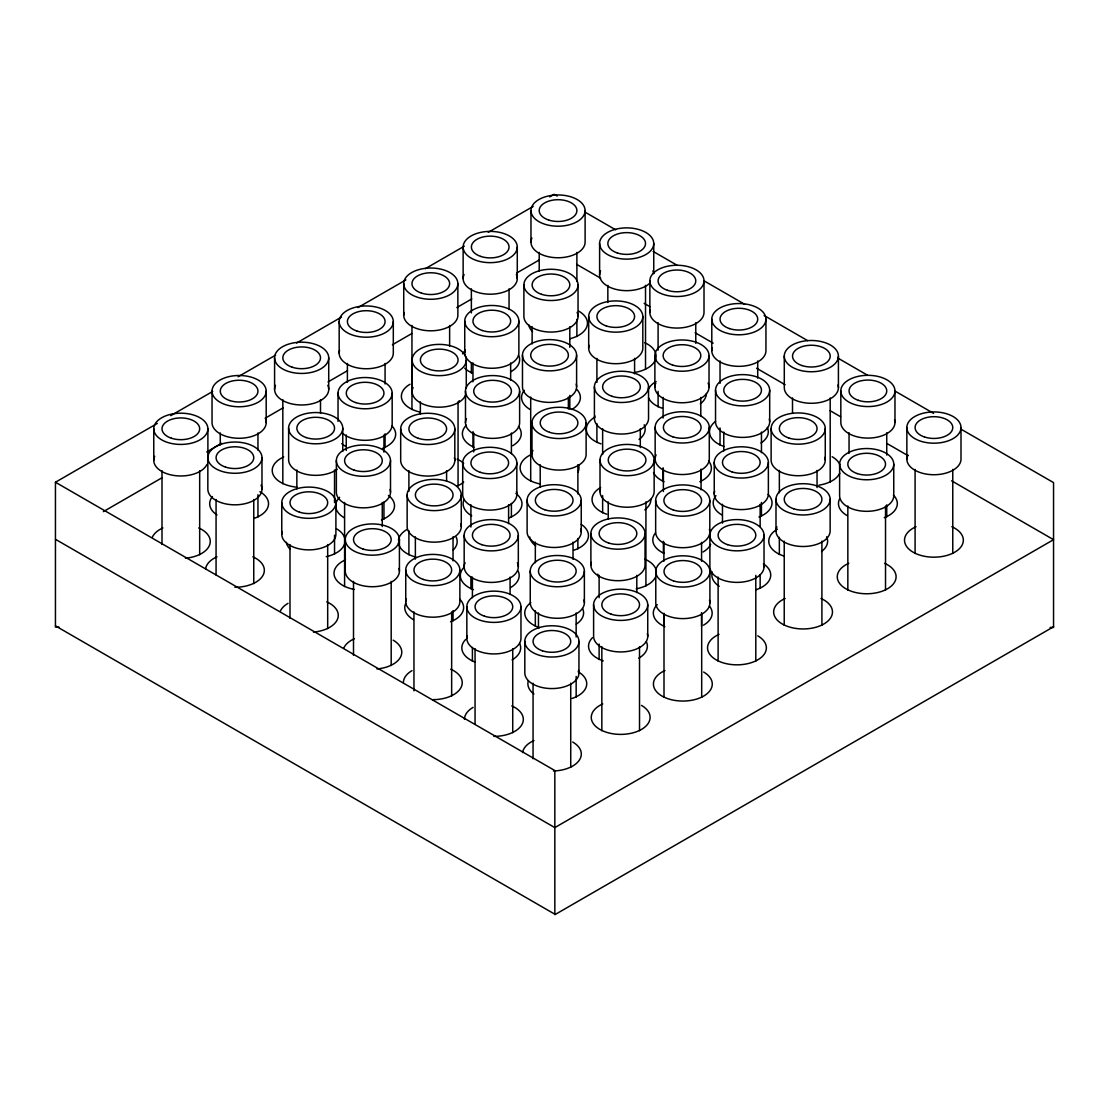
<?xml version="1.0" encoding="UTF-8"?>
<svg xmlns="http://www.w3.org/2000/svg" width="1109" height="1109" viewBox="0 0 1109 1109"><rect width="100%" height="100%" fill="white"/><g stroke="black" fill="none" stroke-linecap="round" stroke-linejoin="round"><path stroke-width="1.5" d="M58.916 627.07L55.45 627.07L55.45 482.235L157.284 423.43M170.772 415.653L212.706 391.435M238.158 376.741L275.6 355.13M296.574 343.014L341.503 317.077M357.971 307.567L405.894 279.898M425.371 268.655L464.311 246.17M488.265 232.335L533.207 206.399M549.676 196.889L554.167 194.297L557.162 196.03M103.373 511.623L161.789 477.896M206.718 451.959L221.689 443.309M265.12 418.245L283.086 407.862M328.028 381.926L347.491 370.683M392.42 344.747L411.896 333.504M456.825 307.567L471.796 298.917M516.725 272.98L539.196 260.005M1053.55 626.765L554.833 914.703L554.833 770.547L55.45 482.235M1050.084 627.444L1053.55 627.458L1053.55 482.609L960.574 428.933M585.663 212.484L615.647 229.799M653.146 251.438L677.142 265.287M704.132 280.882L744.624 304.254M764.115 315.51L807.602 340.615M837.6 357.93L867.598 375.258M894.589 390.839L933.584 413.352M576.666 264.344L600.662 278.207M644.149 303.312L650.151 306.777M695.135 332.742L713.129 343.138M756.615 368.243L785.117 384.698M830.1 410.663L840.594 416.734M887.089 443.572L908.091 455.688M951.577 480.793L1053.55 539.681L554.833 827.605L55.45 539.293M55.45 625.878L554.833 914.204M961.004 427.561A27.073 15.623 0 0 1 920.401 441.105A27.073 15.623 0 0 1 920.401 414.031A27.073 15.623 0 0 1 961.004 427.561L961.004 459.098A27.073 15.623 0 0 1 930.396 474.597A27.073 15.623 0 0 1 907.786 455.05M952.77 469.398L952.77 553.488M915.091 469.398L915.091 553.488M906.857 427.561L906.857 459.098M894.963 390.95A27.073 15.623 0 0 1 854.36 404.48A27.073 15.623 0 0 1 854.36 377.407A27.073 15.623 0 0 1 894.963 390.95L894.963 422.474M893.757 464.158A27.073 15.623 0 0 1 853.154 477.688A27.073 15.623 0 0 1 853.154 450.628A27.073 15.623 0 0 1 893.757 464.158L893.757 495.695A27.073 15.623 0 0 1 866.684 511.318A27.073 15.623 0 0 1 839.61 495.695L839.61 464.158M886.743 432.773L886.743 455.092M886.743 504.858L886.743 516.863M885.523 505.995L885.523 590.085M849.05 432.773L849.05 453.373M847.844 505.995L847.844 590.085M840.83 390.95L840.83 422.474A27.073 15.623 0 0 0 870.26 438.041A27.073 15.623 0 0 0 894.561 419.757M838.418 356.128A27.073 15.623 0 0 1 797.815 369.657A27.073 15.623 0 0 1 797.815 342.584A27.073 15.623 0 0 1 838.418 356.128L838.418 387.651M830.197 397.951L830.197 482.041M830.142 499.327A27.073 15.623 0 0 1 789.539 512.871A27.073 15.623 0 0 1 789.539 485.797A27.073 15.623 0 0 1 830.142 499.327L830.142 530.864A27.073 15.623 0 0 1 799.534 546.363A27.073 15.623 0 0 1 776.924 526.817M825.262 428.559A27.073 15.623 0 0 1 784.659 442.089A27.073 15.623 0 0 1 784.659 415.029A27.073 15.623 0 0 1 825.262 428.559L825.262 460.096M821.908 541.164L821.908 625.254M817.042 470.396L817.042 487.558M792.505 397.951L792.505 413.394M784.285 356.128L784.285 387.651A27.073 15.623 0 0 0 813.715 403.219A27.073 15.623 0 0 0 838.002 384.934M784.229 541.164L784.229 625.254M779.35 470.396L779.35 492.701M779.35 537.324L779.35 554.486M775.995 499.327L775.995 530.864M771.129 428.559L771.129 460.096A27.073 15.623 0 0 0 800.559 475.664A27.073 15.623 0 0 0 824.846 457.379M769.688 390.243A27.073 15.623 0 0 1 729.084 403.787A27.073 15.623 0 0 1 729.084 376.713A27.073 15.623 0 0 1 769.688 390.243L769.688 421.78M768.371 462.425A27.073 15.623 0 0 1 727.767 475.955A27.073 15.623 0 0 1 727.767 448.895A27.073 15.623 0 0 1 768.371 462.425L768.371 493.962A27.073 15.623 0 0 1 738.941 509.53A27.073 15.623 0 0 1 714.653 491.245M765.945 319.17A27.073 15.623 0 0 1 725.341 332.7A27.073 15.623 0 0 1 725.341 305.627A27.073 15.623 0 0 1 765.945 319.17L765.945 350.707A27.073 15.623 0 0 1 736.515 366.275A27.073 15.623 0 0 1 712.214 347.99M764.032 535.217A27.073 15.623 0 0 1 723.428 548.747A27.073 15.623 0 0 1 723.428 521.687A27.073 15.623 0 0 1 764.032 535.217L764.032 566.754M761.453 432.08L761.453 452.68M761.453 502.446L761.453 516.17M760.15 504.262L760.15 526.567M760.15 574.614L760.15 588.352M757.71 360.993L757.71 378.155M755.797 575.335L755.797 661.144M723.775 432.08L723.775 450.961M722.472 504.262L722.472 523.129M720.032 360.993L720.032 383.312M720.032 427.935L720.032 445.097M718.119 577.054L718.119 661.144M715.541 390.243L715.541 421.78A27.073 15.623 0 0 0 744.971 437.348A27.073 15.623 0 0 0 769.272 419.063M714.238 462.425L714.238 493.962M711.798 319.17L711.798 350.707M709.912 571.44A27.073 15.623 0 0 1 669.309 584.97A27.073 15.623 0 0 1 669.309 557.91A27.073 15.623 0 0 1 709.912 571.44L709.912 602.977M709.802 500.533A27.073 15.623 0 0 1 669.198 514.077A27.073 15.623 0 0 1 669.198 487.003A27.073 15.623 0 0 1 709.802 500.533L709.802 532.07M709.885 535.217L709.885 566.754A27.073 15.623 0 0 0 739.315 582.322A27.073 15.623 0 0 0 763.616 564.037M709.289 427.367A27.073 15.623 0 0 1 668.685 440.911A27.073 15.623 0 0 1 668.685 413.837A27.073 15.623 0 0 1 709.289 427.367L709.289 458.904A27.073 15.623 0 0 1 678.694 474.402A27.073 15.623 0 0 1 656.084 454.87M709.025 355.601A27.073 15.623 0 0 1 668.422 369.131A27.073 15.623 0 0 1 668.422 342.057A27.073 15.623 0 0 1 709.025 355.601L709.025 387.124M704.007 280.896A27.073 15.623 0 0 1 663.404 294.426A27.073 15.623 0 0 1 663.404 267.352A27.073 15.623 0 0 1 704.007 280.896L704.007 312.419A27.073 15.623 0 0 1 674.577 328.001A27.073 15.623 0 0 1 650.276 309.702M701.692 613.277L701.692 697.367M701.567 542.37L701.567 561.251M701.567 612.736L701.567 626.46M701.068 469.204L701.068 489.804M700.791 397.424L700.791 416.305M700.791 469.509L700.791 481.514M695.773 322.719L695.773 343.319M664 613.277L664 697.367M663.889 542.37L663.889 561.251M663.889 614.455L663.889 626.46M663.39 469.204L663.39 491.523M663.39 541.289L663.39 553.294M663.113 397.424L663.113 418.024M663.113 467.79L663.113 481.514M658.094 322.719L658.094 350.181M658.094 391.366L658.094 406.823M655.655 500.533L655.655 532.07A27.073 15.623 0 0 0 685.085 547.638A27.073 15.623 0 0 0 709.386 529.353M655.779 571.44L655.779 602.977A27.073 15.623 0 0 0 685.21 618.545A27.073 15.623 0 0 0 709.497 600.26M655.156 427.367L655.156 458.904M654.878 355.601L654.878 387.124M654.144 460.055A27.073 15.623 0 0 1 613.54 473.585A27.073 15.623 0 0 1 613.54 446.525A27.073 15.623 0 0 1 654.144 460.055L654.144 491.592A27.073 15.623 0 0 1 624.714 507.16A27.073 15.623 0 0 1 600.426 488.875M653.755 243.495A27.073 15.623 0 0 1 613.152 257.038A27.073 15.623 0 0 1 613.152 229.965A27.073 15.623 0 0 1 653.755 243.495L653.755 273.368M649.86 280.896L649.86 312.419M648.543 386.875A27.073 15.623 0 0 1 607.94 400.404A27.073 15.623 0 0 1 607.94 373.345A27.073 15.623 0 0 1 648.543 386.875L648.543 418.412A27.073 15.623 0 0 1 619.113 433.979A27.073 15.623 0 0 1 594.812 415.695M647.739 604.779A27.073 15.623 0 0 1 607.136 618.323A27.073 15.623 0 0 1 607.136 591.249A27.073 15.623 0 0 1 647.739 604.779L647.739 636.316M645.923 501.878L645.923 585.982M645.521 285.332L645.521 369.422M645.036 533.54A27.073 15.623 0 0 1 604.433 547.084A27.073 15.623 0 0 1 604.433 520.01A27.073 15.623 0 0 1 645.036 533.54L645.036 565.077A27.073 15.623 0 0 1 615.606 580.645A27.073 15.623 0 0 1 591.305 562.36M642.818 316.536A27.073 15.623 0 0 1 602.215 330.066A27.073 15.623 0 0 1 602.215 303.007A27.073 15.623 0 0 1 642.818 316.536L642.818 348.074A27.073 15.623 0 0 1 613.388 363.641A27.073 15.623 0 0 1 589.087 345.356M640.309 428.712L640.309 447.579M639.519 646.616L639.519 730.706M636.802 575.377L636.802 592.539M634.584 358.373L634.584 373.816M608.231 501.878L608.231 519.04M607.843 285.332L607.843 302.494M602.631 428.712L602.631 454.454M602.631 495.64L602.631 512.802M601.84 646.616L601.84 730.706M600.011 460.055L600.011 491.592M599.609 243.495L599.609 275.032M599.123 575.377L599.123 597.696M599.123 644.024L599.123 659.467M596.905 358.373L596.905 382.397M596.905 423.583L596.905 442.463M594.41 386.875L594.41 418.412M593.606 604.779L593.606 636.316A27.073 15.623 0 0 0 623.036 651.884A27.073 15.623 0 0 0 647.337 633.599M590.889 533.54L590.889 565.077M588.685 316.536L588.685 348.074M586.12 422.917A27.073 15.623 0 0 1 545.517 436.447A27.073 15.623 0 0 1 545.517 409.373A27.073 15.623 0 0 1 586.12 422.917L586.12 454.454A27.073 15.623 0 0 1 555.512 469.939A27.073 15.623 0 0 1 532.902 450.406M585.108 210.585A27.073 15.623 0 0 1 544.505 224.115A27.073 15.623 0 0 1 544.505 197.055A27.073 15.623 0 0 1 585.108 210.585L585.108 242.122A27.073 15.623 0 0 1 554.514 257.621A27.073 15.623 0 0 1 531.904 238.075M584.374 571.121A27.073 15.623 0 0 1 543.77 584.665A27.073 15.623 0 0 1 543.77 557.591A27.073 15.623 0 0 1 584.374 571.121L584.374 602.658M581.241 500.311A27.073 15.623 0 0 1 540.638 513.855A27.073 15.623 0 0 1 540.638 486.782A27.073 15.623 0 0 1 581.241 500.311L581.241 531.849M578.953 641.404A27.073 15.623 0 0 1 538.35 654.934A27.073 15.623 0 0 1 538.35 627.86A27.073 15.623 0 0 1 578.953 641.404L578.953 672.941M578.039 284.888A27.073 15.623 0 0 1 537.435 298.432A27.073 15.623 0 0 1 537.435 271.358A27.073 15.623 0 0 1 578.039 284.888L578.039 316.425M577.886 464.74L577.886 493.921M577.886 538.544L577.886 548.844M576.888 252.422L576.888 281.589M576.888 319.35L576.888 336.512M576.611 355.227A27.073 15.623 0 0 1 536.007 368.77A27.073 15.623 0 0 1 536.007 341.697A27.073 15.623 0 0 1 576.611 355.227L576.611 386.764M576.153 612.958L576.153 636.982M576.153 676.462L576.153 697.048M573.02 542.149L573.02 559.31M570.733 683.227L570.733 767.331M569.804 326.725L569.804 347.325M569.804 395.372L569.804 409.096M568.376 397.064L568.376 409.069M540.208 464.74L540.208 487.059M539.21 252.422L539.21 271.289M538.461 612.958L538.461 628.401M535.328 542.149L535.328 562.748M535.328 610.796L535.328 626.238M533.055 683.227L533.055 758.75M532.126 326.725L532.126 343.887M531.987 422.917L531.987 454.454M530.975 210.585L530.975 242.122M530.698 397.064L530.698 481.154M530.241 571.121L530.241 602.658A27.073 15.623 0 0 0 559.671 618.226A27.073 15.623 0 0 0 583.972 599.941M527.108 500.311L527.108 531.849A27.073 15.623 0 0 0 556.538 547.416A27.073 15.623 0 0 0 580.825 529.132M524.82 641.404L524.82 672.941A27.073 15.623 0 0 0 554.25 688.509A27.073 15.623 0 0 0 578.551 670.224M523.892 284.888L523.892 316.425A27.073 15.623 0 0 0 554.5 331.924A27.073 15.623 0 0 0 577.11 312.378M522.478 355.227L522.478 386.764A27.073 15.623 0 0 0 551.908 402.331A27.073 15.623 0 0 0 576.195 384.047M520.967 606.762A27.073 15.623 0 0 1 480.363 620.305A27.073 15.623 0 0 1 480.363 593.232A27.073 15.623 0 0 1 520.967 606.762L520.967 638.299A27.073 15.623 0 0 1 491.537 653.866A27.073 15.623 0 0 1 467.236 635.582M519.622 391.2A27.073 15.623 0 0 1 479.019 404.743A27.073 15.623 0 0 1 479.019 377.67A27.073 15.623 0 0 1 519.622 391.2L519.622 422.737A27.073 15.623 0 0 1 489.027 438.235A27.073 15.623 0 0 1 466.404 418.689M518.873 321.097A27.073 15.623 0 0 1 478.27 334.627A27.073 15.623 0 0 1 478.27 307.567A27.073 15.623 0 0 1 518.873 321.097L518.873 352.634A27.073 15.623 0 0 1 489.443 368.202A27.073 15.623 0 0 1 465.156 349.917M518.319 535.259A27.073 15.623 0 0 1 477.716 548.789A27.073 15.623 0 0 1 477.716 521.715A27.073 15.623 0 0 1 518.319 535.259L518.319 566.796M517.279 247.03A27.073 15.623 0 0 1 476.676 260.56A27.073 15.623 0 0 1 476.676 233.486A27.073 15.623 0 0 1 517.279 247.03L517.279 278.567M516.822 462.924A27.073 15.623 0 0 1 476.218 476.454A27.073 15.623 0 0 1 476.218 449.381A27.073 15.623 0 0 1 516.822 462.924L516.822 494.462M512.732 648.599L512.732 732.689M511.401 433.037L511.401 453.636M511.401 503.403L511.401 517.127M510.653 362.934L510.653 380.096M510.085 577.082L510.085 594.244M509.045 288.853L509.045 309.453M508.601 504.747L508.601 523.628M475.054 648.599L475.054 724.108M473.709 433.037L473.709 451.918M472.975 362.934L472.975 381.801M472.975 431.581L472.975 447.024M472.406 577.082L472.406 597.682M472.406 647.448L472.406 661.186M471.367 288.853L471.367 312.89M471.367 362.657L471.367 372.957M470.909 504.747L470.909 527.066M470.909 576.832L470.909 588.851M466.834 606.762L466.834 638.299M466.279 360.009A27.073 15.623 0 0 1 425.676 373.553A27.073 15.623 0 0 1 425.676 346.479A27.073 15.623 0 0 1 466.279 360.009L466.279 388.233M465.489 391.2L465.489 422.737M464.74 321.097L464.74 352.634M464.172 535.259L464.172 566.796M463.132 247.03L463.132 278.567M462.689 462.924L462.689 494.462A27.073 15.623 0 0 0 492.119 510.029A27.073 15.623 0 0 0 516.42 491.744M461.275 494.988A27.073 15.623 0 0 1 420.671 508.532A27.073 15.623 0 0 1 420.671 481.458A27.073 15.623 0 0 1 461.275 494.988L461.275 526.525M459.875 570.04A27.073 15.623 0 0 1 419.271 583.57A27.073 15.623 0 0 1 419.271 556.496A27.073 15.623 0 0 1 459.875 570.04L459.875 601.563A27.073 15.623 0 0 1 430.444 617.131A27.073 15.623 0 0 1 406.157 598.846M457.865 283.654A27.073 15.623 0 0 1 417.261 297.184A27.073 15.623 0 0 1 417.261 270.111A27.073 15.623 0 0 1 457.865 283.654L457.865 315.178A27.073 15.623 0 0 1 428.434 330.745A27.073 15.623 0 0 1 404.133 312.461M458.059 401.846L458.059 485.936M454.815 428.892A27.073 15.623 0 0 1 414.212 442.422A27.073 15.623 0 0 1 414.212 415.362A27.073 15.623 0 0 1 454.815 428.892L454.815 460.429M453.04 536.825L453.04 560.849M453.04 610.615L453.04 620.915M451.654 611.863L451.654 695.953M449.63 325.478L449.63 346.077M446.594 470.729L446.594 481.029M420.366 401.846L420.366 413.851M415.362 536.825L415.362 559.13M413.962 611.863L413.962 690.81M412.146 360.009L412.146 391.546M411.952 325.478L411.952 409.568M408.902 470.729L408.902 491.315M408.902 530.795L408.902 554.819M407.142 494.988L407.142 526.525A27.073 15.623 0 0 0 436.572 542.093A27.073 15.623 0 0 0 460.859 523.808M405.742 570.04L405.742 601.563M403.731 283.654L403.731 315.178M400.682 428.892L400.682 460.429A27.073 15.623 0 0 0 430.112 475.997A27.073 15.623 0 0 0 454.399 457.712M399.42 539.556A27.073 15.623 0 0 1 358.817 553.086A27.073 15.623 0 0 1 358.817 526.026A27.073 15.623 0 0 1 399.42 539.556L399.42 571.093M393.307 321.582A27.073 15.623 0 0 1 352.704 335.112A27.073 15.623 0 0 1 352.704 308.052A27.073 15.623 0 0 1 393.307 321.582L393.307 353.119A27.073 15.623 0 0 1 363.877 368.687A27.073 15.623 0 0 1 339.576 350.402M392.17 393.154A27.073 15.623 0 0 1 351.567 406.684A27.073 15.623 0 0 1 351.567 379.625A27.073 15.623 0 0 1 392.17 393.154L392.17 424.692A27.073 15.623 0 0 1 372.111 439.788A27.073 15.623 0 0 1 341.655 432.51M391.186 581.393L391.186 665.483M390.507 460.665A27.073 15.623 0 0 1 349.903 474.195A27.073 15.623 0 0 1 349.903 447.121A27.073 15.623 0 0 1 390.507 460.665L390.507 492.202M385.073 363.419L385.073 384.005M385.073 433.771L385.073 447.509M383.95 434.991L383.95 452.153M383.95 501.92L383.95 519.081M382.272 502.488L382.272 526.525M353.508 581.393L353.508 655.183M347.394 363.419L347.394 382.286M346.258 434.991L346.258 450.434M345.273 539.556L345.273 571.093A27.073 15.623 0 0 0 374.703 586.661A27.073 15.623 0 0 0 399.004 568.376M344.594 502.488L344.594 586.592M342.764 428.185A27.073 15.623 0 0 1 302.161 441.715A27.073 15.623 0 0 1 302.161 414.641A27.073 15.623 0 0 1 342.764 428.185L342.764 451.418M339.174 321.582L339.174 353.119M338.037 393.154L338.037 421.378M336.36 460.665L336.36 492.202A27.073 15.623 0 0 0 365.79 507.77A27.073 15.623 0 0 0 390.091 489.485M335.902 502.71A27.073 15.623 0 0 1 295.299 516.239A27.073 15.623 0 0 1 295.299 489.18A27.073 15.623 0 0 1 335.902 502.71L335.902 534.247A27.073 15.623 0 0 1 306.472 549.814A27.073 15.623 0 0 1 282.185 531.53M334.544 470.008L334.544 502.627M334.544 535.231L334.544 554.112M328.721 357.819A27.073 15.623 0 0 1 288.118 371.349A27.073 15.623 0 0 1 288.118 344.275A27.073 15.623 0 0 1 328.721 357.819L328.721 389.342M327.682 544.547L327.682 628.637M320.501 399.642L320.501 413.38M296.852 470.008L296.852 488.889M289.99 544.547L289.99 618.337M288.631 428.185L288.631 459.708A27.073 15.623 0 0 0 306.999 474.513A27.073 15.623 0 0 0 337.178 469.232M282.823 399.642L282.823 483.732M281.769 502.71L281.769 534.247M274.588 357.819L274.588 389.342M266.188 391.13A27.073 15.623 0 0 1 225.584 404.66A27.073 15.623 0 0 1 225.584 377.587A27.073 15.623 0 0 1 266.188 391.13L266.188 422.654M261.974 457.657A27.073 15.623 0 0 1 221.37 471.186A27.073 15.623 0 0 1 221.37 444.127A27.073 15.623 0 0 1 261.974 457.657L261.974 489.194M257.953 432.954L257.953 450.115M257.953 494.739L257.953 517.044M253.753 499.494L253.753 583.584M220.275 432.954L220.275 444.972M216.061 499.494L216.061 575.003M212.041 391.13L212.041 422.654A27.073 15.623 0 0 0 241.471 438.221A27.073 15.623 0 0 0 265.772 419.937M207.896 428.809A27.073 15.623 0 0 1 167.293 442.339A27.073 15.623 0 0 1 167.293 415.279A27.073 15.623 0 0 1 207.896 428.809L207.896 457.019M207.84 457.657L207.84 489.194A27.073 15.623 0 0 0 238.435 504.692A27.073 15.623 0 0 0 261.059 485.146M199.675 470.646L199.675 554.736M161.997 470.646L161.997 544.436M153.763 428.809L153.763 460.346M206.981 464.394A27.073 15.623 0 0 1 173.822 475.442A27.073 15.623 0 0 1 154.692 456.298M327.807 385.308A27.073 15.623 0 0 1 301.662 404.979A27.073 15.623 0 0 1 275.517 385.308M516.35 274.519A27.073 15.623 0 0 1 490.206 294.19A27.073 15.623 0 0 1 464.061 274.519M708.096 383.09A27.073 15.623 0 0 1 681.952 402.761A27.073 15.623 0 0 1 655.807 383.09M517.39 562.748A27.073 15.623 0 0 1 491.245 582.419A27.073 15.623 0 0 1 465.101 562.748M465.35 395.594A27.073 15.623 0 0 1 432.205 406.643A27.073 15.623 0 0 1 413.061 387.498M650.124 282.85A27.073 15.623 0 0 1 616.327 289.477A27.073 15.623 0 0 1 600.537 270.984M652.827 270.984A27.073 15.623 0 0 1 653.645 273.673M572.701 742.018A29.43 16.995 0 0 1 579.355 760.109A29.43 16.995 0 0 1 553.419 770.991M522.575 752.554A29.43 16.995 0 0 1 533.983 740.549M641.487 705.393A29.43 16.995 0 0 1 640.558 729.93A29.43 16.995 0 0 1 598.139 728.322A29.43 16.995 0 0 1 602.769 703.924M703.661 672.054A29.43 16.995 0 0 1 702.732 696.591A29.43 16.995 0 0 1 660.299 694.983A29.43 16.995 0 0 1 664.929 670.585M757.766 635.831A29.43 16.995 0 0 1 756.837 660.368A29.43 16.995 0 0 1 714.418 658.76A29.43 16.995 0 0 1 719.048 634.362M820.979 598.486A29.43 16.995 0 0 1 824.763 623.438A29.43 16.995 0 0 1 781.374 623.438A29.43 16.995 0 0 1 785.158 598.486M884.594 563.303A29.43 16.995 0 0 1 888.378 588.255A29.43 16.995 0 0 1 844.989 588.255A29.43 16.995 0 0 1 848.773 563.303M951.841 526.72A29.43 16.995 0 0 1 955.625 551.672A29.43 16.995 0 0 1 912.236 551.672A29.43 16.995 0 0 1 916.02 526.72M198.747 527.953A29.43 16.995 0 0 1 209.351 545.614A29.43 16.995 0 0 1 185.439 558.215M152.404 537.033A29.43 16.995 0 0 1 162.912 527.953M259.922 491.731A29.43 16.995 0 0 1 253.822 518.457M216.99 514.95A29.43 16.995 0 0 1 212.443 496.569M297.046 487.211A29.43 16.995 0 0 1 273.133 474.624A29.43 16.995 0 0 1 283.738 456.963M391.727 425.717A29.43 16.995 0 0 1 382.577 448.341M345.426 446.22A29.43 16.995 0 0 1 341.766 443.642M459.223 400.668A29.43 16.995 0 0 1 457.462 403.454M420.256 412.132A29.43 16.995 0 0 1 409.983 384.255M518.638 355.254A29.43 16.995 0 0 1 511.013 371.667M472.295 373.123A29.43 16.995 0 0 1 464.726 368.146M462.55 353.84A29.43 16.995 0 0 1 464.726 351.151M578.856 311.199A29.43 16.995 0 0 1 570.012 338.73M532.556 331.702A29.43 16.995 0 0 1 528.73 324.687M576.444 389.023A29.43 16.995 0 0 1 571.773 409.526M530.157 409.526A29.43 16.995 0 0 1 524.294 390.34M578.524 464.907A29.43 16.995 0 0 1 577.969 472.254M540.457 484.009A29.43 16.995 0 0 1 520.537 470.729A29.43 16.995 0 0 1 531.627 454.371M388.441 495.446A29.43 16.995 0 0 1 381.441 519.913M344.289 517.792A29.43 16.995 0 0 1 339.617 497.289M518.18 571.149A29.43 16.995 0 0 1 510.57 587.562M473.418 589.669A29.43 16.995 0 0 1 464.269 567.046M252.824 556.801A29.43 16.995 0 0 1 262.778 575.751A29.43 16.995 0 0 1 234.9 587.271M205.595 568.806A29.43 16.995 0 0 1 216.99 556.801M459.694 599.123A29.43 16.995 0 0 1 450.545 621.747M413.394 619.626A29.43 16.995 0 0 1 405.783 603.227M581.171 524.335A29.43 16.995 0 0 1 573.769 550.258M535.702 545.878A29.43 16.995 0 0 1 529.742 537.019M650.9 499.494A29.43 16.995 0 0 1 644.814 509.849M606.762 514.216A29.43 16.995 0 0 1 600.662 487.489M706.364 393.515A29.43 16.995 0 0 1 700.278 403.856M662.225 408.223A29.43 16.995 0 0 1 648.515 397.909M648.515 389.12A29.43 16.995 0 0 1 656.126 381.496M708.623 461.039A29.43 16.995 0 0 1 699.862 481.694M664.041 481.694A29.43 16.995 0 0 1 653.534 472.614M653.534 463.825A29.43 16.995 0 0 1 655.28 461.039M767.289 427.395A29.43 16.995 0 0 1 760.996 443.004M724.163 446.511A29.43 16.995 0 0 1 715.527 421.448M839.776 473.141A29.43 16.995 0 0 1 818.969 485.16M832.166 456.728A29.43 16.995 0 0 1 839.776 464.352M326.753 601.854A29.43 16.995 0 0 1 337.358 619.515A29.43 16.995 0 0 1 313.445 632.116M280.411 610.934A29.43 16.995 0 0 1 288.021 603.324M393.154 640.17A29.43 16.995 0 0 1 400.335 657.429A29.43 16.995 0 0 1 376.949 668.963M343.929 647.781A29.43 16.995 0 0 1 354.436 638.701M450.725 669.184A29.43 16.995 0 0 1 460.679 688.121A29.43 16.995 0 0 1 432.815 699.654M403.385 682.659A29.43 16.995 0 0 1 412.007 670.64M511.803 705.906A29.43 16.995 0 0 1 521.757 724.856A29.43 16.995 0 0 1 493.893 736.376M464.477 719.394A29.43 16.995 0 0 1 473.086 707.376M578.122 671.735A29.43 16.995 0 0 1 572.022 698.462M533.97 694.095A29.43 16.995 0 0 1 528.328 680.801M519.664 643.483A29.43 16.995 0 0 1 512.053 659.897M474.902 662.004A29.43 16.995 0 0 1 465.766 639.38M582.599 608.55A29.43 16.995 0 0 1 576.292 624.145M539.459 627.652A29.43 16.995 0 0 1 530.823 602.603M709.4 605.985A29.43 16.995 0 0 1 703.536 625.171M664.818 626.64A29.43 16.995 0 0 1 657.249 604.668M763.422 563.843A29.43 16.995 0 0 1 756.019 589.766M719.186 586.259A29.43 16.995 0 0 1 712.325 572.092M826.621 536.784A29.43 16.995 0 0 1 821.547 551.52M783.481 555.9A29.43 16.995 0 0 1 777.381 529.173M893.383 495.071A29.43 16.995 0 0 1 884.247 517.695M847.096 515.588A29.43 16.995 0 0 1 839.471 499.175M655.502 577.068A29.43 16.995 0 0 1 636.164 588.837M598.652 577.068A29.43 16.995 0 0 1 597.765 574.157M644.994 559.199A29.43 16.995 0 0 1 656.389 571.204M710.647 544.394A29.43 16.995 0 0 1 703.037 552.005M664.319 553.474A29.43 16.995 0 0 1 655.558 532.819M768.093 494.378A29.43 16.995 0 0 1 758.958 517.002M721.807 514.881A29.43 16.995 0 0 1 715.943 495.695M646.381 641.778A29.43 16.995 0 0 1 638.77 658.192M603.254 660.881A29.43 16.995 0 0 1 592.483 637.675M456.173 537.116A29.43 16.995 0 0 1 453.234 550.009M415.778 557.037A29.43 16.995 0 0 1 398.436 542.994M398.436 540.041A29.43 16.995 0 0 1 406.934 529.506M515.893 493.491A29.43 16.995 0 0 1 508.892 517.958M471.741 515.837A29.43 16.995 0 0 1 464.13 499.438M463.687 482.068A29.43 16.995 0 0 1 457.13 486.116M457.13 459.154A29.43 16.995 0 0 1 463.687 463.202M518.471 426.535A29.43 16.995 0 0 1 512.621 445.735M473.903 447.204A29.43 16.995 0 0 1 466.321 425.232M644.177 424.761A29.43 16.995 0 0 1 639.089 439.497M601.036 443.877A29.43 16.995 0 0 1 594.937 417.15M644.592 342.639A29.43 16.995 0 0 1 655.544 359.441A29.43 16.995 0 0 1 634.293 372.527M354.339 589.447A29.43 16.995 0 0 1 334.433 576.167A29.43 16.995 0 0 1 345.523 559.809M336.498 528.785A29.43 16.995 0 0 1 326.24 556.663M290.211 549.302A29.43 16.995 0 0 1 286.385 542.287M542.467 650.817A18.839 10.882 0 0 0 570.733 641.404A18.839 10.882 0 0 0 542.467 631.978A18.839 10.882 0 0 0 542.467 650.817M611.253 614.206A18.839 10.882 0 0 0 639.519 604.779A18.839 10.882 0 0 0 611.253 595.367A18.839 10.882 0 0 0 611.253 614.206M673.426 580.866A18.839 10.882 0 0 0 701.692 571.44A18.839 10.882 0 0 0 673.426 562.027A18.839 10.882 0 0 0 673.426 580.866M727.532 544.644A18.839 10.882 0 0 0 755.797 535.217A18.839 10.882 0 0 0 727.532 525.805A18.839 10.882 0 0 0 727.532 544.644M793.642 508.754A18.839 10.882 0 0 0 821.908 499.327A18.839 10.882 0 0 0 793.642 489.915A18.839 10.882 0 0 0 793.642 508.754M857.257 473.585A18.839 10.882 0 0 0 885.523 464.158A18.839 10.882 0 0 0 857.257 454.732A18.839 10.882 0 0 0 857.257 473.585M924.504 436.988A18.839 10.882 0 0 0 952.77 427.561A18.839 10.882 0 0 0 924.504 418.148A18.839 10.882 0 0 0 924.504 436.988M171.41 438.221A18.839 10.882 0 0 0 199.675 428.809A18.839 10.882 0 0 0 171.41 419.382A18.839 10.882 0 0 0 171.41 438.221M229.688 400.543A18.839 10.882 0 0 0 257.953 391.13A18.839 10.882 0 0 0 229.688 381.704A18.839 10.882 0 0 0 229.688 400.543M292.235 367.231A18.839 10.882 0 0 0 320.501 357.819A18.839 10.882 0 0 0 292.235 348.392A18.839 10.882 0 0 0 292.235 367.231M356.821 331.009A18.839 10.882 0 0 0 385.073 321.582A18.839 10.882 0 0 0 356.821 312.156A18.839 10.882 0 0 0 356.821 331.009M421.378 293.067A18.839 10.882 0 0 0 449.63 283.654A18.839 10.882 0 0 0 421.378 274.228A18.839 10.882 0 0 0 421.378 293.067M480.793 256.442A18.839 10.882 0 0 0 509.045 247.03A18.839 10.882 0 0 0 480.793 237.603A18.839 10.882 0 0 0 480.793 256.442M548.622 220.012A18.839 10.882 0 0 0 576.888 210.585A18.839 10.882 0 0 0 548.622 201.159A18.839 10.882 0 0 0 548.622 220.012M541.539 294.315A18.839 10.882 0 0 0 569.804 284.888A18.839 10.882 0 0 0 541.539 275.476A18.839 10.882 0 0 0 541.539 294.315M540.125 364.653A18.839 10.882 0 0 0 568.376 355.227A18.839 10.882 0 0 0 540.125 345.814A18.839 10.882 0 0 0 540.125 364.653M355.684 402.581A18.839 10.882 0 0 0 383.95 393.154A18.839 10.882 0 0 0 355.684 383.742A18.839 10.882 0 0 0 355.684 402.581M480.336 472.337A18.839 10.882 0 0 0 508.601 462.924A18.839 10.882 0 0 0 480.336 453.498A18.839 10.882 0 0 0 480.336 472.337M225.487 467.083A18.839 10.882 0 0 0 253.753 457.657A18.839 10.882 0 0 0 225.487 448.244A18.839 10.882 0 0 0 225.487 467.083M424.789 504.415A18.839 10.882 0 0 0 453.04 494.988A18.839 10.882 0 0 0 424.789 485.576A18.839 10.882 0 0 0 424.789 504.415M549.634 432.33A18.839 10.882 0 0 0 577.886 422.917A18.839 10.882 0 0 0 549.634 413.491A18.839 10.882 0 0 0 549.634 432.33M612.057 396.301A18.839 10.882 0 0 0 640.309 386.875A18.839 10.882 0 0 0 612.057 377.448A18.839 10.882 0 0 0 612.057 396.301M667.507 290.308A18.839 10.882 0 0 0 695.773 280.896A18.839 10.882 0 0 0 667.507 271.469A18.839 10.882 0 0 0 667.507 290.308M672.525 365.013A18.839 10.882 0 0 0 700.791 355.601A18.839 10.882 0 0 0 672.525 346.174A18.839 10.882 0 0 0 672.525 365.013M729.445 328.583A18.839 10.882 0 0 0 757.71 319.17A18.839 10.882 0 0 0 729.445 309.744A18.839 10.882 0 0 0 729.445 328.583M801.932 365.54A18.839 10.882 0 0 0 830.197 356.128A18.839 10.882 0 0 0 801.932 346.701A18.839 10.882 0 0 0 801.932 365.54M299.416 512.122A18.839 10.882 0 0 0 327.682 502.71A18.839 10.882 0 0 0 299.416 493.283A18.839 10.882 0 0 0 299.416 512.122M362.92 548.983A18.839 10.882 0 0 0 391.186 539.556A18.839 10.882 0 0 0 362.92 530.144A18.839 10.882 0 0 0 362.92 548.983M423.388 579.452A18.839 10.882 0 0 0 451.654 570.04A18.839 10.882 0 0 0 423.388 560.613A18.839 10.882 0 0 0 423.388 579.452M484.481 616.188A18.839 10.882 0 0 0 512.732 606.762A18.839 10.882 0 0 0 484.481 597.349A18.839 10.882 0 0 0 484.481 616.188M547.888 580.548A18.839 10.882 0 0 0 576.153 571.121A18.839 10.882 0 0 0 547.888 561.708A18.839 10.882 0 0 0 547.888 580.548M481.819 544.671A18.839 10.882 0 0 0 510.085 535.259A18.839 10.882 0 0 0 481.819 525.832A18.839 10.882 0 0 0 481.819 544.671M544.755 509.738A18.839 10.882 0 0 0 573.02 500.311A18.839 10.882 0 0 0 544.755 490.899A18.839 10.882 0 0 0 544.755 509.738M673.302 509.96A18.839 10.882 0 0 0 701.567 500.533A18.839 10.882 0 0 0 673.302 491.121A18.839 10.882 0 0 0 673.302 509.96M731.885 471.838A18.839 10.882 0 0 0 760.15 462.425A18.839 10.882 0 0 0 731.885 452.999A18.839 10.882 0 0 0 731.885 471.838M788.776 437.986A18.839 10.882 0 0 0 817.042 428.559A18.839 10.882 0 0 0 788.776 419.133A18.839 10.882 0 0 0 788.776 437.986M858.477 400.363A18.839 10.882 0 0 0 886.743 390.95A18.839 10.882 0 0 0 858.477 381.524A18.839 10.882 0 0 0 858.477 400.363M617.658 469.467A18.839 10.882 0 0 0 645.923 460.055A18.839 10.882 0 0 0 617.658 450.628A18.839 10.882 0 0 0 617.658 469.467M672.803 436.794A18.839 10.882 0 0 0 701.068 427.367A18.839 10.882 0 0 0 672.803 417.954A18.839 10.882 0 0 0 672.803 436.794M733.188 399.67A18.839 10.882 0 0 0 761.453 390.243A18.839 10.882 0 0 0 733.188 380.831A18.839 10.882 0 0 0 733.188 399.67M608.536 542.966A18.839 10.882 0 0 0 636.802 533.54A18.839 10.882 0 0 0 608.536 524.127A18.839 10.882 0 0 0 608.536 542.966M418.329 438.318A18.839 10.882 0 0 0 446.594 428.892A18.839 10.882 0 0 0 418.329 419.465A18.839 10.882 0 0 0 418.329 438.318M483.136 400.626A18.839 10.882 0 0 0 511.401 391.2A18.839 10.882 0 0 0 483.136 381.787A18.839 10.882 0 0 0 483.136 400.626M429.793 369.436A18.839 10.882 0 0 0 458.059 360.009A18.839 10.882 0 0 0 429.793 350.596A18.839 10.882 0 0 0 429.793 369.436M482.387 330.524A18.839 10.882 0 0 0 510.653 321.097A18.839 10.882 0 0 0 482.387 311.671A18.839 10.882 0 0 0 482.387 330.524M606.332 325.949A18.839 10.882 0 0 0 634.584 316.536A18.839 10.882 0 0 0 606.332 307.11A18.839 10.882 0 0 0 606.332 325.949M617.256 252.921A18.839 10.882 0 0 0 645.521 243.495A18.839 10.882 0 0 0 617.256 234.082A18.839 10.882 0 0 0 617.256 252.921M354.007 470.077A18.839 10.882 0 0 0 382.272 460.665A18.839 10.882 0 0 0 354.007 451.238A18.839 10.882 0 0 0 354.007 470.077M306.278 437.598A18.839 10.882 0 0 0 334.544 428.185A18.839 10.882 0 0 0 306.278 418.758A18.839 10.882 0 0 0 306.278 437.598"/></g></svg>
